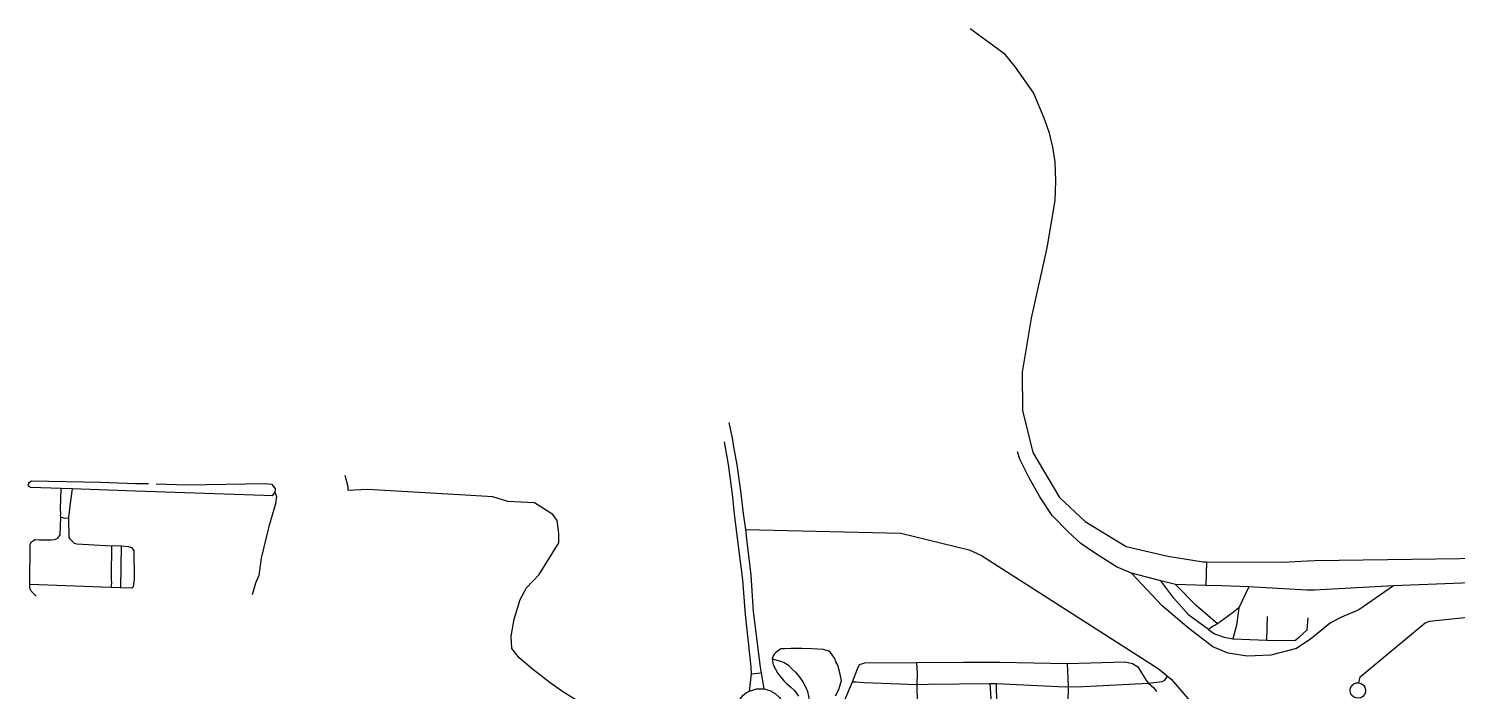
# Model space of a CAD drawing. Header units: inches. Extents: x 384787 to 391370, y 337312 to 343047.
# Drawn here: x 385831 to 387978, y 342050 to 343047 of the extents above; entities that cross this region are included whole.
import ezdxf

# ---------------------------------------------------------------- set-up
doc = ezdxf.new("R2010")
doc.units = ezdxf.units.IN
doc.header["$MEASUREMENT"] = 0

msp = doc.modelspace()

# ---------------------------------------------------------------- linework, layer by layer
for points in [[(387245.8, 343046.7), (387296.1, 343009.6), (387313.5, 342988.8), (387341, 342949.5), (387356.2, 342912.4), (387363.6, 342891.6), (387369.5, 342868.6), (387372.6, 342846.6), (387374, 342817.1), (387373, 342788.4), (387360.9, 342716.9), (387337.3, 342611.3), (387323.6, 342530.2), (387324.4, 342472.6), (387339.8, 342409.6), (387379.8, 342341.7), (387418.5, 342305.7), (387479.8, 342268.4), (387542.8, 342253.6), (387595.9, 342245.2), (387600.8, 342245.2), (387715.3, 342244.6)], [(386883, 342454.4), (386888, 342431.1), (386890.2, 342418.2), (386895.1, 342390.7), (386900.4, 342351.6), (386904.8, 342317.8), (386908.1, 342293.9), (386910.3, 342275.4), (386916.3, 342225.2), (386919.8, 342170.5), (386930.3, 342086.6), (386931.6, 342078.3)], [(386917.4, 342076.6), (386916.5, 342087.4), (386908.3, 342166.2), (386904.4, 342218.3), (386898.2, 342265), (386891.8, 342316.8), (386888.5, 342347), (386882.7, 342391.6), (386876.5, 342425.6)], [(387350.5, 342342.8), (387334.4, 342371.2), (387320.2, 342399.3), (387316.9, 342410.7)], [(386023, 342362.2), (386069, 342361), (386186.6, 342362.8), (386196, 342361.7), (386201.6, 342355.2), (386200.9, 342349.8), (386197, 342344.3), (386184.7, 342344.7), (385992, 342351.3), (385896.6, 342354.6), (385880.2, 342355.2), (385834.4, 342356.8), (385832.5, 342358.1), (385831.3, 342359.7), (385831.2, 342361.7), (385831.5, 342363.5), (385832.7, 342365.1), (385835.4, 342366.9), (385939.9, 342364.8), (385991.6, 342363.1), (386011.1, 342362.7)], [(386712.2, 342001.6), (386699.9, 342009), (386633.8, 342049.9), (386614.7, 342063.1), (386588, 342083.6), (386568.3, 342100.8), (386557, 342114.8), (386555.9, 342133.5), (386560.7, 342158.9), (386569.7, 342188.5), (386579.3, 342205.9), (386598.4, 342226), (386627.5, 342273.6), (386627.8, 342287.9), (386625.4, 342307.3), (386618.7, 342316.2), (386591.3, 342333.6), (386551, 342335.6), (386528.8, 342342.6), (386495.8, 342344.8), (386340.1, 342353.8), (386311.2, 342352.4), (386311.1, 342357.7), (386306.8, 342375.1)], [(385879.4, 342312.2), (385879.1, 342314.5), (385879.4, 342317.4), (385879.2, 342324.6), (385880.2, 342355.2)], [(385896.6, 342354.6), (385893.4, 342329.5), (385891.6, 342315.8), (385891.3, 342313.4), (385891.3, 342311)], [(386200.9, 342349.8), (386203.5, 342343.4), (386202.1, 342332.4), (386191.9, 342298.1), (386180.6, 342250.7), (386177, 342224.8), (386172.3, 342212.9), (386167.1, 342195.5)], [(387751.5, 342202.5), (387664.1, 342207.5), (387623.8, 342209.1), (387599.7, 342209.7), (387553.9, 342211.1), (387531.9, 342216.4), (387487.8, 342228), (387465.6, 342237.7), (387432.4, 342258.7), (387411.8, 342272.9), (387392.8, 342290.1), (387368.8, 342314.7), (387350.5, 342342.8)], [(385833.3, 342211.1), (385833.6, 342271.6), (385835.7, 342275), (385838.4, 342277.3), (385841.2, 342278.7), (385847.2, 342278.4), (385865.7, 342278), (385870.3, 342278.6), (385874.9, 342280.5), (385878.5, 342285.8), (385879.4, 342312.2)], [(385891.3, 342311), (385891.5, 342281.8), (385893.9, 342279.3), (385896, 342276.9), (385899.7, 342273.3), (385903.9, 342272.4), (385955.8, 342269.4), (385955.3, 342223), (385955.3, 342218.7), (385955.7, 342212.6), (385955, 342206.4), (385833.3, 342211.1)], [(385891.3, 342311), (385885.5, 342310.2), (385879.4, 342312.2)], [(386908.1, 342293.9), (386928.6, 342293.4), (387141.6, 342288.3), (387244.1, 342263.4), (387262.8, 342254.8), (387527.9, 342084.9), (387541.9, 342073.3), (387547.6, 342068.9), (387608.3, 341998.4), (387624, 341972.7), (387633.4, 341949.3), (387636.8, 341935), (387638, 341926.4), (387635.9, 341911.2), (387633.2, 341895.9), (387634.8, 341876.5), (387640, 341864.5), (387655.3, 341843.2), (387699.8, 341799.2), (387719.1, 341782.3), (387712.7, 341776.3), (387695.5, 341763.2), (387664.3, 341739.5)], [(385955.8, 342269.4), (385965.1, 342269.9), (385970.5, 342269.3), (385980.9, 342268.1), (385985.7, 342266.9), (385989.5, 342262.4), (385989.6, 342219.8), (385988.2, 342207.3), (385986.1, 342205.3), (385969.3, 342205.9), (385955, 342206.4)], [(385970.5, 342269.3), (385969.3, 342205.9)], [(387763.3, 342246.9), (388162.9, 342252.5), (388761.3, 342238.2)], [(387600.8, 342245.2), (387599.7, 342209.7)], [(387715.3, 342244.6), (387752.3, 342246.8)], [(387752.3, 342246.8), (387763.3, 342246.9)], [(385842.8, 342193.5), (385835.1, 342201.1), (385833.2, 342205.5), (385833.3, 342211.1)], [(387881.8, 342209.1), (387829.4, 342172.9), (387803.3, 342162), (387786.9, 342153.6), (387758.8, 342130.2), (387735.7, 342114.7), (387697.3, 342104.7), (387661.8, 342103.5), (387633.4, 342107.7), (387610.1, 342117.4), (387573.4, 342145.5), (387534.3, 342179), (387487.8, 342228)], [(387603.9, 342143.2), (387574.3, 342164.9), (387551.4, 342190.5), (387531.9, 342216.4)], [(387617.4, 342152.1), (387585.3, 342179.6), (387553.9, 342211.1)], [(388662.6, 342225), (388378.3, 342229.4), (388152.1, 342219.7), (387881.8, 342209.1), (387762.5, 342202.6)], [(387664.1, 342207.5), (387649.5, 342176.2)], [(387762.5, 342202.6), (387751.5, 342202.5)], [(387649.5, 342176.2), (387639, 342168.1), (387617.4, 342152.1), (387610.8, 342148.2), (387603.9, 342143.2)], [(387649.5, 342176.2), (387645.6, 342149.7), (387640.2, 342129.6)], [(387829.5, 342063.2), (387831.3, 342072.4), (387929.2, 342153.3), (387935.5, 342155.8), (388045.5, 342167.7), (388069.8, 342154.8)], [(387603.9, 342143.2), (387612.6, 342136.8), (387627, 342132), (387640.2, 342129.6), (387691.3, 342127.4), (387733.5, 342127.1), (387740.1, 342131.9), (387751.9, 342143.1), (387753.6, 342161.1)], [(387691.3, 342127.4), (387692.2, 342162.9)], [(387043.5, 342043.6), (387048.3, 342053.1), (387052.4, 342066.9), (387049.9, 342078.3), (387046.8, 342090), (387043.8, 342095), (387042.2, 342099.6), (387039.6, 342103.8), (387034.7, 342110.2), (387025.4, 342113.4), (387007.9, 342114.4), (386992.9, 342114.9), (386977, 342115), (386967.2, 342114.3), (386961.1, 342114.5), (386956, 342110.8), (386953.2, 342108.1), (386951.5, 342107), (386949.7, 342103.7), (386948.4, 342099.2), (386949.6, 342090.2), (386956.7, 342077.3), (386961.7, 342071.5), (386965.8, 342066.4), (386970.4, 342061.7), (386975.9, 342057.1), (386981.9, 342051.6), (386987.7, 342043.3)], [(386948.4, 342099.2), (386960.5, 342096), (386966.2, 342093.7), (386972.6, 342089.6), (386977.4, 342085), (386983.2, 342079.3), (386988.1, 342073.5), (386994.3, 342064.6), (386998.6, 342056.3), (387001.4, 342050), (387002.9, 342043.4), (387003.9, 342037.4), (387004.4, 342030.6), (387004.5, 342024.3), (387004.2, 342018.3), (387003.4, 342012.9), (387002.1, 342008), (387000.6, 342003.6)], [(387055.9, 342034.3), (387068.8, 342064.7), (387076.2, 342084.2), (387079.6, 342090.9), (387087.2, 342093.5), (387165.2, 342093.9), (387235.6, 342094.2), (387290.2, 342094.1), (387391.2, 342092.3), (387478.3, 342094.9), (387489.6, 342092.2), (387497.4, 342087.3), (387502.9, 342078.1), (387510.7, 342066.2), (387513.4, 342062.5), (387521.4, 342055.7), (387525.4, 342050.1)], [(387165.2, 342093.9), (387166.2, 342077.1), (387165.4, 342060.6), (387166.1, 342032.7), (387166.6, 342024.5), (387165.7, 342005.8), (387165.3, 341974), (387165.9, 341944.7), (387165.9, 341933.8), (387165.3, 341915.7)], [(387391.2, 342092.3), (387393, 342057.8), (387392.4, 342033), (387392.8, 342020.1), (387393.5, 342004.7), (387393, 341986.1), (387393.3, 341973.5), (387394.1, 341962.2), (387394.7, 341941.8)], [(386914.1, 342050.7), (386917.4, 342076.6)], [(386917.4, 342076.6), (386931.6, 342078.3)], [(386931.6, 342078.3), (386935.9, 342054)], [(387068.8, 342064.7), (387074.5, 342064.5), (387086.7, 342063.5)], [(387086.7, 342063.5), (387165.4, 342060.6), (387182.5, 342061.2), (387275.6, 342062.3), (387284.5, 342062.2), (387388.4, 342057.2), (387393, 342057.8), (387406.6, 342057.3), (387513.4, 342062.5)], [(387193.5, 341805.7), (387252.5, 341847.4), (387266.3, 341859.9), (387274.1, 341868.6), (387277.8, 341887.8), (387277.7, 341916.5), (387277.7, 341941), (387278.8, 341973.6), (387278.1, 342003.8), (387277.8, 342031.6), (387275.6, 342062.3)], [(387284.5, 342062.2), (387285.1, 342031.7), (387284.3, 342003.2), (387284.6, 341973.4), (387284.2, 341941.8)], [(387513.4, 342062.5), (387534, 342065.2), (387538.2, 342067.3), (387541.9, 342073.3)], [(387835.6, 342042.9), (387832.3, 342040.9), (387828.6, 342040.1), (387824.8, 342040.6), (387821.4, 342042.2), (387818.7, 342044.8), (387816.9, 342048.2), (387816.4, 342052), (387817.1, 342055.8), (387819.1, 342059.1), (387822, 342061.6), (387825.6, 342063), (387829.5, 342063.2), (387833.2, 342062.1), (387836.3, 342059.8), (387838.6, 342056.7), (387839.6, 342053), (387839.4, 342049.3), (387838, 342045.8), (387835.6, 342042.9)], [(386923.6, 341980.9), (386914.5, 341983.8), (386907.9, 341987.7), (386902.4, 341992.8), (386897.9, 341999), (386894.8, 342005.9), (386893.2, 342013.3), (386893.2, 342020.8), (386894.8, 342028.6), (386898, 342035.8), (386901.1, 342040.4), (386904.9, 342044.5), (386909.3, 342048), (386914.1, 342050.7)], [(386914.1, 342050.7), (386924.8, 342054), (386935.9, 342054)], [(386935.9, 342054), (386944.6, 342051.6), (386952.5, 342047.2), (386959, 342041.1), (386963.9, 342033.5), (386966.9, 342025.1), (386967.7, 342016.1), (386965.7, 342005.8), (386961.8, 341997.3), (386956.3, 341990.7), (386949.5, 341985.5), (386939.6, 341981.2), (386933.1, 341980.3), (386926.8, 341980.3), (386923.6, 341980.9)]]:
    msp.add_lwpolyline(points)

doc.saveas('drawing.dxf')
